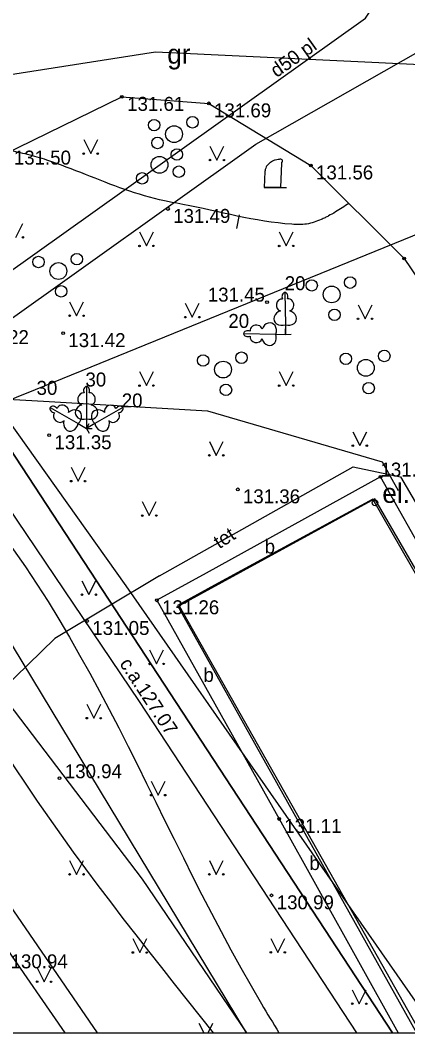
# Model space of a CAD drawing. Extents: x 636060 to 636258, y 303790 to 303930.
# Drawn here: x 636087.99 to 636101.85, y 303824.33 to 303860.58 of the extents above; entities that cross this region are included whole.
import ezdxf

# ---------------------------------------------------------------- set-up
doc = ezdxf.new("R2010")
doc.units = 0
for name, color, linetype in [('APGR_SARK_####_####_#', 7, 'Continuous'), ('BUVE_BDET_####_####_#', 7, 'Continuous'), ('BUVE_BDET_####_TKST_#', 7, 'Continuous'), ('BUVE_EKAS_####_####_#', 7, 'Continuous'), ('BUVE_EKAS_UZMR_####_#', 7, 'Continuous'), ('CELI_CAPM_####_####_#', 7, 'Continuous'), ('CELI_CMAL_####_####_#', 7, 'Continuous'), ('CELI_CSEG_####_TKST_#', 7, 'Continuous'), ('ELEK_ELEM_####_####_#', 7, 'Continuous'), ('ELEK_VADP_ZSPR_####_#', 7, 'Continuous'), ('RAMI_PLAN_####_TKST_#', 7, 'Continuous'), ('RELJ_AATZ_####_TKST_#', 7, 'Continuous'), ('RELJ_ELEM_####_####_#', 7, 'Continuous'), ('RELJ_HORZ_PAMT_####_#', 7, 'Continuous'), ('ROBZ_UZMR_####_####_#', 7, 'Continuous'), ('SAKK_KKAN_####_####_I', 7, 'Continuous'), ('SAKK_KKAN_####_TKST_I', 7, 'Continuous'), ('SAKT_VADP_KABE_####_#', 7, 'Continuous'), ('SAKT_VADP_KABE_TKST_#', 7, 'Continuous'), ('SKAN_VADP_PAST_####_#', 7, 'Continuous'), ('TERT_DIAM_####_TKST_#', 7, 'Continuous'), ('TERT_DZOG_####_####_#', 7, 'Continuous'), ('TERT_ELEM_####_####_#', 7, 'Continuous'), ('TERT_KONT_####_####_#', 7, 'Continuous'), ('UDTK_VADP_UDEN_####_#', 7, 'Continuous'), ('UDTK_VADP_UDEN_TKST_#', 7, 'Continuous')]:
    doc.layers.add(name, color=color, linetype=linetype)

msp = doc.modelspace()

# ---------------------------------------------------------------- linework, layer by layer
at = {"layer": 'APGR_SARK_####_####_#'}
for p, q in [((636091.773, 303840.335), (636078.526, 303858.964)), ((636102.904, 303824.329), (636091.773, 303840.335))]:
    msp.add_line(p, q, dxfattribs=at)
at = {"layer": 'BUVE_BDET_####_####_#'}
for p, q in [((636100.873, 303844.235), (636094.64, 303840.789)), ((636105.376, 303836.196), (636100.873, 303844.235)), ((636094.64, 303840.789), (636092.873, 303839.812)), ((636092.873, 303839.812), (636097.247, 303831.984)), ((636097.247, 303831.984), (636101.501, 303824.329))]:
    msp.add_line(p, q, dxfattribs=at)
at = {"layer": 'BUVE_EKAS_####_####_#'}
for p, q in [((636100.599, 303843.438), (636094.938, 303840.351)), ((636104.885, 303835.929), (636100.599, 303843.438)), ((636094.938, 303840.351), (636093.609, 303839.626)), ((636093.609, 303839.626), (636102.159, 303824.329))]:
    msp.add_line(p, q, dxfattribs=at)
at = {"layer": 'BUVE_EKAS_UZMR_####_#'}
msp.add_lwpolyline([(636112.749, 303824.329), (636113.717, 303824.786), (636106.687, 303836.917), (636104.992, 303836.003), (636100.673, 303843.44), (636093.666, 303839.61), (636102.303, 303824.329)], dxfattribs=at)
at = {"layer": 'CELI_CAPM_####_####_#'}
msp.add_lwpolyline([(636077.132, 303843.968), (636077.151, 303843.551), (636077.233, 303842.901), (636077.389, 303842.296), (636077.574, 303841.761), (636077.831, 303841.331), (636078.086, 303840.922), (636080.044, 303838.101), (636084.582, 303831.532), (636087.421, 303827.452), (636089.586, 303824.329)], dxfattribs=at)
at = {"layer": 'CELI_CMAL_####_####_#'}
msp.add_lwpolyline([(636084.613, 303853.598), (636087.377, 303855.761), (636091.623, 303857.835), (636094.732, 303857.603), (636098.381, 303855.381), (636101.717, 303852.047), (636104.323, 303848.205), (636105.916, 303842.478), (636108.527, 303836.409)], dxfattribs=at)
at = {"layer": 'ELEK_ELEM_####_####_#'}
msp.add_circle((636100.678, 303843.3), 0.1, dxfattribs=at)
at = {"layer": 'ELEK_VADP_ZSPR_####_#'}
for points in [[(636087.11, 303849.511), (636096.408, 303856.143), (636112.866, 303865.518), (636115.928, 303865.734)], [(636082.675, 303847.289), (636088.819, 303846.937)], [(636096.086, 303824.329), (636092.363, 303829.833), (636080.999, 303844.774), (636080.911, 303844.89), (636082.902, 303847.053)], [(636088.819, 303846.937), (636094.689, 303846.601), (636100.934, 303844.773), (636101.51, 303843.743)]]:
    msp.add_lwpolyline(points, dxfattribs=at)
at = {"layer": 'RAMI_PLAN_####_TKST_#'}
msp.add_line((636071.152, 303824.329), (636179.092, 303824.329), dxfattribs=at)
at = {"layer": 'RELJ_ELEM_####_####_#'}
for centre in [(636091.623, 303857.835), (636094.732, 303857.603), (636098.381, 303855.381), (636093.271, 303853.823), (636101.717, 303852.047), (636096.814, 303850.489), (636089.52, 303849.376), (636089.023, 303845.722), (636100.873, 303844.235), (636095.766, 303843.784), (636092.873, 303839.812), (636090.377, 303839.071), (636089.393, 303833.442), (636097.247, 303831.984), (636096.975, 303829.249)]:
    msp.add_circle(centre, 0.05, dxfattribs=at)
at = {"layer": 'RELJ_HORZ_PAMT_####_#'}
msp.add_line((636095.736, 303853.12), (636095.825, 303853.612), dxfattribs=at)
msp.add_spline([(636099.745, 303854.018), (636099.258, 303853.714), (636099.015, 303853.573), (636098.888, 303853.509), (636098.753, 303853.448), (636098.229, 303853.282), (636097.704, 303853.274), (636093.807, 303853.984), (636093.365, 303854.067), (636093.151, 303854.111), (636091.725, 303854.521), (636090.32, 303855.058), (636088.935, 303855.572), (636088.25, 303855.772), (636087.91, 303855.85), (636087.57, 303855.91), (636087.568, 303855.91)], degree=3, dxfattribs=at)
at = {"layer": 'ROBZ_UZMR_####_####_#'}
for p, q in [((636092.826, 303859.444), (636102.549, 303858.983)), ((636101.301, 303824.329), (636178.406, 303824.329)), ((636101.301, 303824.329), (636178.406, 303824.329))]:
    msp.add_line(p, q, dxfattribs=at)
for points in [[(636179.092, 303847.978), (636178.707, 303848.68), (636170.326, 303863.955), (636164.12, 303875.26), (636133.958, 303883.24), (636113.74, 303888.58), (636112.1, 303878.18), (636106.22, 303870.48), (636077.22, 303861.12), (636101.301, 303824.329)], [(636179.092, 303847.978), (636178.707, 303848.68), (636170.326, 303863.955), (636164.12, 303875.26), (636133.958, 303883.24), (636113.74, 303888.58), (636112.1, 303878.18), (636106.22, 303870.48), (636077.22, 303861.12), (636101.301, 303824.329)], [(636071.152, 303868.199), (636071.152, 303824.329), (636101.301, 303824.329)], [(636101.301, 303824.329), (636077.22, 303861.12), (636071.152, 303868.199)], [(636080.605, 303855.918), (636087.242, 303858.572), (636092.826, 303859.444), (636102.549, 303858.983), (636112.792, 303858.45), (636152.417, 303852.417)], [(636080.621, 303855.924), (636087.242, 303858.572), (636092.826, 303859.444)]]:
    msp.add_lwpolyline(points, dxfattribs=at)
at = {"layer": 'SAKK_KKAN_####_####_I'}
msp.add_lwpolyline([(636071.152, 303865.575), (636072.468, 303863.889), (636080.435, 303853.684), (636092.241, 303836.189), (636100.017, 303824.329)], dxfattribs=at)
at = {"layer": 'SAKT_VADP_KABE_####_#'}
for points in [[(636092.968, 303840.688), (636099.901, 303844.594), (636101.594, 303844.231), (636104.67, 303838.986), (636106.048, 303838.077), (636107.2, 303836.25), (636107.18, 303835.92)], [(636092.968, 303840.688), (636089.225, 303838.447), (636080.673, 303830.116), (636076.865, 303827.604), (636072.421, 303824.394), (636072.424, 303824.329)]]:
    msp.add_lwpolyline(points, dxfattribs=at)
at = {"layer": 'SKAN_VADP_PAST_####_#'}
for p, q in [((636088.535, 303847.365), (636120.333, 303860.331)), ((636077.893, 303843.025), (636088.535, 303847.365)), ((636077.893, 303843.025), (636090.74, 303824.329))]:
    msp.add_line(p, q, dxfattribs=at)
at = {"layer": 'TERT_DZOG_####_####_#'}
msp.add_lwpolyline([(636083.495, 303845.128), (636096.071, 303824.329)], dxfattribs=at)
at = {"layer": 'TERT_ELEM_####_####_#'}
for p, q in [((636090.257, 303856.304), (636090.507, 303855.804)), ((636090.507, 303855.804), (636090.757, 303856.304)), ((636094.771, 303856.072), (636095.021, 303855.572)), ((636095.021, 303855.572), (636095.271, 303856.072)), ((636097.31, 303854.593), (636097.344, 303855.458)), ((636096.741, 303855.166), (636096.71, 303854.593)), ((636097.31, 303854.593), (636096.71, 303854.593)), ((636096.71, 303854.593), (636097.01, 303854.593)), ((636097.01, 303854.593), (636097.31, 303854.593)), ((636097.31, 303854.593), (636097.51, 303854.593)), ((636087.83, 303852.805), (636088.08, 303853.305)), ((636092.25, 303853), (636092.5, 303852.5)), ((636092.5, 303852.5), (636092.75, 303853)), ((636097.25, 303853), (636097.5, 303852.5)), ((636097.5, 303852.5), (636097.75, 303853)), ((636089.75, 303850.5), (636090, 303850)), ((636090, 303850), (636090.25, 303850.5)), ((636093.888, 303850.45), (636094.138, 303849.95)), ((636094.138, 303849.95), (636094.388, 303850.45)), ((636100.072, 303850.39), (636100.322, 303849.89)), ((636100.322, 303849.89), (636100.572, 303850.39)), ((636097.47, 303849.68), (636097.475, 303849.333)), ((636097.128, 303849.339), (636097.475, 303849.333)), ((636097.475, 303849.333), (636097.479, 303849.533)), ((636097.475, 303849.333), (636097.675, 303849.336)), ((636092.25, 303848), (636092.5, 303847.5)), ((636092.5, 303847.5), (636092.75, 303848)), ((636097.25, 303848), (636097.5, 303847.5)), ((636097.5, 303847.5), (636097.75, 303848)), ((636090.056, 303846.14), (636090.357, 303845.967)), ((636090.357, 303846.314), (636090.357, 303845.967)), ((636090.357, 303845.967), (636090.457, 303846.14)), ((636090.658, 303846.14), (636090.357, 303845.967)), ((636090.357, 303845.967), (636090.557, 303845.967)), ((636090.357, 303845.967), (636090.457, 303845.794)), ((636099.885, 303845.849), (636100.135, 303845.349)), ((636100.135, 303845.349), (636100.385, 303845.849)), ((636094.75, 303845.5), (636095, 303845)), ((636095, 303845), (636095.25, 303845.5)), ((636089.808, 303844.578), (636090.058, 303844.078)), ((636090.058, 303844.078), (636090.308, 303844.578)), ((636092.352, 303843.346), (636092.602, 303842.846)), ((636092.602, 303842.846), (636092.852, 303843.346)), ((636090.193, 303840.514), (636090.443, 303840.014)), ((636090.443, 303840.014), (636090.693, 303840.514)), ((636092.615, 303838.034), (636092.865, 303837.534)), ((636092.865, 303837.534), (636093.115, 303838.034)), ((636090.367, 303836.091), (636090.617, 303835.591)), ((636090.617, 303835.591), (636090.867, 303836.091)), ((636092.671, 303833.336), (636092.921, 303832.836)), ((636092.921, 303832.836), (636093.171, 303833.336)), ((636089.75, 303830.5), (636090, 303830)), ((636090, 303830), (636090.25, 303830.5)), ((636094.75, 303830.5), (636095, 303830)), ((636095, 303830), (636095.25, 303830.5)), ((636092.012, 303827.701), (636092.262, 303827.201)), ((636092.262, 303827.201), (636092.512, 303827.701)), ((636096.952, 303827.706), (636097.202, 303827.206)), ((636097.202, 303827.206), (636097.452, 303827.706)), ((636088.591, 303826.656), (636088.841, 303826.156)), ((636088.841, 303826.156), (636089.091, 303826.656)), ((636099.862, 303825.868), (636100.112, 303825.368)), ((636100.112, 303825.368), (636100.362, 303825.868)), ((636094.378, 303824.678), (636094.552, 303824.329)), ((636094.704, 303824.329), (636094.878, 303824.678))]:
    msp.add_line(p, q, dxfattribs=at)
for points in [[(636097.452, 303850.833), (636097.47, 303849.68)], [(636097.545, 303850.602), (636097.544, 303850.603)], [(636095.975, 303849.36), (636097.128, 303849.339)], [(636096.209, 303849.445), (636096.208, 303849.444)], [(636090.357, 303847.467), (636090.357, 303846.314)], [(636090.447, 303847.235), (636090.446, 303847.236)], [(636089.058, 303846.717), (636090.056, 303846.14)], [(636091.656, 303846.717), (636090.658, 303846.14)], [(636089.304, 303846.678), (636089.303, 303846.678)], [(636091.5, 303846.523), (636091.5, 303846.525)]]:
    msp.add_lwpolyline(points, dxfattribs=at)
for centre, radius in [((636092.774, 303856.825), 0.204), ((636094.149, 303856.926), 0.207), ((636093.488, 303856.501), 0.301), ((636092.896, 303856.185), 0.207), ((636090.257, 303855.804), 0.028), ((636090.757, 303855.804), 0.0263), ((636093.591, 303855.773), 0.205), ((636092.966, 303855.402), 0.301), ((636094.77, 303855.572), 0.028), ((636095.27, 303855.572), 0.0263), ((636092.348, 303854.919), 0.204), ((636093.659, 303855.156), 0.205), ((636088.079, 303852.805), 0.0263), ((636092.25, 303852.5), 0.028), ((636092.75, 303852.5), 0.0263), ((636097.25, 303852.5), 0.028), ((636097.75, 303852.5), 0.0263), ((636090.011, 303852.025), 0.207), ((636088.636, 303851.924), 0.204), ((636089.35, 303851.6), 0.301), ((636089.453, 303850.872), 0.205), ((636098.413, 303851.087), 0.204), ((636099.127, 303850.763), 0.301), ((636099.788, 303851.188), 0.207), ((636089.75, 303850), 0.028), ((636090.25, 303850), 0.0263), ((636093.888, 303849.949), 0.028), ((636094.388, 303849.949), 0.0263), ((636099.23, 303850.035), 0.205), ((636100.072, 303849.89), 0.028), ((636100.572, 303849.89), 0.0263), ((636094.527, 303848.396), 0.204), ((636095.902, 303848.497), 0.207), ((636099.634, 303848.46), 0.204), ((636101.009, 303848.561), 0.207), ((636095.241, 303848.072), 0.301), ((636100.348, 303848.136), 0.301), ((636092.25, 303847.5), 0.028), ((636092.75, 303847.5), 0.0263), ((636095.344, 303847.344), 0.205), ((636097.25, 303847.5), 0.028), ((636097.75, 303847.5), 0.0263), ((636100.451, 303847.408), 0.205), ((636099.884, 303845.348), 0.028), ((636100.384, 303845.348), 0.0263), ((636094.75, 303845), 0.028), ((636095.25, 303845), 0.0263), ((636089.807, 303844.077), 0.028), ((636090.307, 303844.077), 0.0263), ((636092.352, 303842.845), 0.028), ((636092.852, 303842.845), 0.0263), ((636090.192, 303840.013), 0.028), ((636090.692, 303840.013), 0.0263), ((636092.615, 303837.534), 0.028), ((636093.115, 303837.534), 0.0263), ((636090.367, 303835.591), 0.028), ((636090.867, 303835.591), 0.0263), ((636092.67, 303832.836), 0.028), ((636093.17, 303832.836), 0.0263), ((636089.75, 303830), 0.028), ((636090.25, 303830), 0.0263), ((636094.75, 303830), 0.028), ((636095.25, 303830), 0.0263), ((636092.012, 303827.201), 0.028), ((636092.512, 303827.201), 0.0263), ((636096.951, 303827.205), 0.028), ((636097.451, 303827.205), 0.0263), ((636088.591, 303826.155), 0.028), ((636089.091, 303826.155), 0.0263), ((636099.862, 303825.368), 0.028), ((636100.362, 303825.368), 0.0263)]:
    msp.add_circle(centre, radius, dxfattribs=at)
for centre, major_axis, ratio, start_param, end_param in [((636097.455, 303850.683), (0.002, -0.15), 0.707107, 3.14537, 5.287485), ((636097.454, 303850.683), (0.002, -0.15), 0.707107, 0.995701, 3.137816), ((636097.331, 303850.386), (-0.035, -0.213), 0.861323, 3.141593, 6.283185), ((636097.587, 303850.39), (0.042, -0.212), 0.861323, 0, 3.141593), ((636097.376, 303849.924), (0.305, 0.1), 0.814445, 1.570796, 4.752015), ((636097.555, 303849.927), (-0.308, 0.09), 0.814445, 1.531171, 4.712389), ((636096.422, 303849.48), (0.213, 0.035), 0.861323, 0, 3.141593), ((636096.884, 303849.433), (-0.101, -0.305), 0.814445, 1.531171, 4.712389), ((636096.125, 303849.357), (0.15, -0.003), 0.707107, 0.995701, 3.137816), ((636096.125, 303849.358), (0.15, -0.003), 0.707107, 3.14537, 5.287485), ((636096.418, 303849.224), (0.212, -0.043), 0.861323, 3.141593, 6.283185), ((636096.881, 303849.254), (-0.09, 0.308), 0.814445, 1.570796, 4.752015), ((636090.357, 303847.317), (0, -0.15), 0.707107, 3.14537, 5.287485), ((636090.357, 303847.317), (0, -0.15), 0.707107, 0.995701, 3.137816), ((636090.229, 303847.022), (-0.039, -0.212), 0.861323, 3.141593, 6.283185), ((636090.485, 303847.022), (0.039, -0.212), 0.861323, 0, 3.141593), ((636089.188, 303846.642), (0.13, -0.075), 0.707107, 3.14537, 5.287485), ((636089.188, 303846.642), (0.13, -0.075), 0.707107, 0.995701, 3.137816), ((636089.507, 303846.606), (0.203, -0.073), 0.861323, 0, 3.141593), ((636090.267, 303846.56), (0.307, 0.095), 0.814445, 1.570796, 4.752015), ((636090.447, 303846.56), (-0.307, 0.095), 0.814445, 1.531171, 4.712389), ((636091.207, 303846.606), (-0.203, -0.073), 0.861323, 3.141593, 6.283185), ((636091.526, 303846.642), (-0.13, -0.075), 0.707107, 3.14537, 5.287485), ((636091.526, 303846.642), (-0.13, -0.075), 0.707107, 0.995701, 3.137816), ((636089.379, 303846.383), (0.165, -0.14), 0.861323, 3.141593, 6.283185), ((636089.888, 303846.341), (-0.236, -0.218), 0.814445, 1.531171, 4.712389), ((636090.826, 303846.341), (0.236, -0.218), 0.814445, 1.570796, 4.752015), ((636091.335, 303846.383), (-0.165, -0.14), 0.861323, 0, 3.141593), ((636089.799, 303846.186), (0.071, 0.313), 0.814445, 1.570796, 4.752015), ((636090.915, 303846.186), (-0.071, 0.313), 0.814445, 1.531171, 4.712389)]:
    msp.add_ellipse(centre, major_axis=major_axis, ratio=ratio, start_param=start_param, end_param=end_param, dxfattribs=at)
msp.add_spline([(636097.344, 303855.458), (636097.348, 303855.489), (636097.351, 303855.5), (636097.366, 303855.562), (636097.336, 303855.597), (636097.214, 303855.591), (636097.11, 303855.573), (636097.004, 303855.534), (636096.939, 303855.49), (636096.864, 303855.426), (636096.784, 303855.328), (636096.753, 303855.239), (636096.741, 303855.165)], degree=3, dxfattribs=at)
at = {"layer": 'TERT_KONT_####_####_#'}
msp.add_spline([(636094.903, 303824.329), (636082.639, 303844.611), (636082.6, 303844.842), (636082.713, 303845.093), (636083.236, 303845.556), (636083.889, 303845.805), (636084.164, 303845.788), (636084.351, 303845.645), (636096.614, 303825.364), (636097.24, 303824.329)], degree=3, dxfattribs=at)
at = {"layer": 'UDTK_VADP_UDEN_####_#'}
msp.add_lwpolyline([(636086.338, 303850.674), (636100.331, 303860.649), (636104.357, 303866.686)], dxfattribs=at)

# ---------------------------------------------------------------- texts
at = {"layer": 'BUVE_BDET_####_TKST_#'}
for p in [(636096.729, 303841.488), (636094.538, 303836.891), (636098.33, 303830.154)]:
    msp.add_text('b', height=0.5, dxfattribs=at).set_placement(p)
at = {"layer": 'CELI_CSEG_####_TKST_#'}
msp.add_text('gr', height=0.7, dxfattribs=at).set_placement((636093.246, 303859.021))
at = {"layer": 'ELEK_ELEM_####_####_#'}
msp.add_text(' el.', height=0.7, dxfattribs=at).set_placement((636100.678, 303843.3))
at = {"layer": 'RELJ_AATZ_####_TKST_#'}
for s, p in [(' 131.61', (636091.623, 303857.335)), (' 131.69', (636094.732, 303857.103)), (' 131.50', (636087.57, 303855.412)), (' 131.56', (636098.381, 303854.881)), (' 131.49', (636093.271, 303853.323)), (' 131.45', (636094.508, 303850.505)), (' 131.22', (636086.063, 303848.984)), (' 131.42', (636089.52, 303848.876)), (' 131.35', (636089.023, 303845.222)), (' 131.31', (636100.687, 303844.241)), (' 131.36', (636095.766, 303843.284)), (' 131.26', (636092.873, 303839.312)), (' 131.05', (636090.377, 303838.571)), (' 130.94', (636089.393, 303833.442)), (' 131.11', (636097.247, 303831.484)), (' 130.99', (636096.975, 303828.749)), ('130.94', (636087.64, 303826.636))]:
    msp.add_text(s, height=0.5, dxfattribs=at).set_placement(p)
at = {"layer": 'SAKK_KKAN_####_TKST_I'}
msp.add_text('c.a.127.07', height=0.5, rotation=303.2847, dxfattribs=at).set_placement((636091.52, 303837.544))
at = {"layer": 'SAKT_VADP_KABE_TKST_#'}
msp.add_text('tet', height=0.5, rotation=32.5213, dxfattribs=at).set_placement((636095.103, 303841.637))
at = {"layer": 'TERT_DIAM_####_TKST_#'}
for s, p in [(' 20', (636097.26, 303850.914)), (' 20', (636095.244, 303849.563)), (' 30', (636090.132, 303847.467)), (' 30', (636088.383, 303847.167)), (' 20', (636091.431, 303846.717))]:
    msp.add_text(s, height=0.5, dxfattribs=at).set_placement(p)
at = {"layer": 'UDTK_VADP_UDEN_TKST_#'}
msp.add_text('d50 pl', height=0.5, rotation=35.4832, dxfattribs=at).set_placement((636097.157, 303858.508))

doc.saveas('drawing.dxf')
